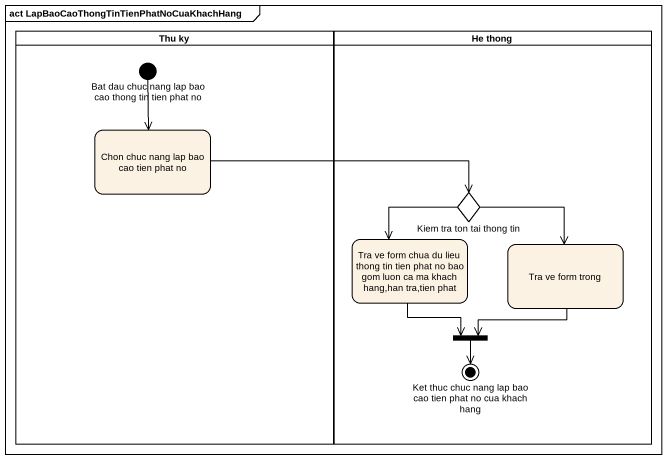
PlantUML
@startuml
mainframe act LapBaoCaoThongTinTienPhatNoCuaKhachHang
hide empty description
state "Thu ky" as Thu_ky <<partition>> {
  state "Bat dau chuc nang lap bao cao thong tin tien phat no" as Bat_dau_chuc_nang_lap_bao <<start>>
  state "Chon chuc nang lap bao cao tien phat no" as Chon_chuc_nang_lap_bao_cao
}
state "He thong" as He_thong <<partition>> {
  state "Kiem tra ton tai thong tin" as Kiem_tra_ton_tai_thong_tin <<choice>>
  state "Tra ve form chua du lieu thong tin tien phat no bao gom luon ca ma khach hang,han tra,tien phat" as Tra_ve_form_chua_du_lieu
  state "Tra ve form trong" as Tra_ve_form_trong
  state fork1 <<join>>
  state "Ket thuc chuc nang lap bao cao tien phat no cua khach hang" as Ket_thuc_chuc_nang_lap_bao <<end>>
}
Bat_dau_chuc_nang_lap_bao --> Chon_chuc_nang_lap_bao_cao
Chon_chuc_nang_lap_bao_cao -right-> Kiem_tra_ton_tai_thong_tin
Kiem_tra_ton_tai_thong_tin --> Tra_ve_form_chua_du_lieu
Kiem_tra_ton_tai_thong_tin --> Tra_ve_form_trong
Tra_ve_form_chua_du_lieu --> fork1
Tra_ve_form_trong --> fork1
fork1 --> Ket_thuc_chuc_nang_lap_bao
@enduml
